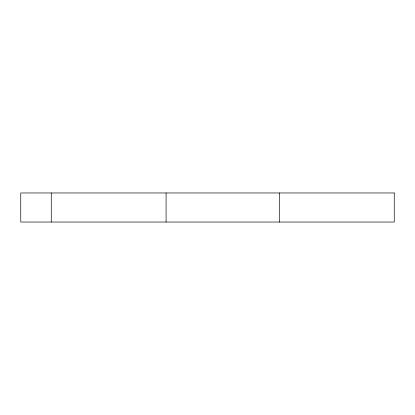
<?xml version="1.0" encoding="UTF-8"?>
<svg xmlns="http://www.w3.org/2000/svg" width="415" height="415" viewBox="0 0 415 415"><rect width="100%" height="100%" fill="white"/><g stroke="black" fill="none" stroke-linecap="round" stroke-linejoin="round"><path stroke-width="0.62" d="M279.44 192.965L279.44 222.035M166.083 192.965L166.083 222.035M51.268 192.965L51.268 222.035M394.25 192.965L20.75 192.965L20.75 222.035L394.25 222.035L394.25 192.965"/></g></svg>
